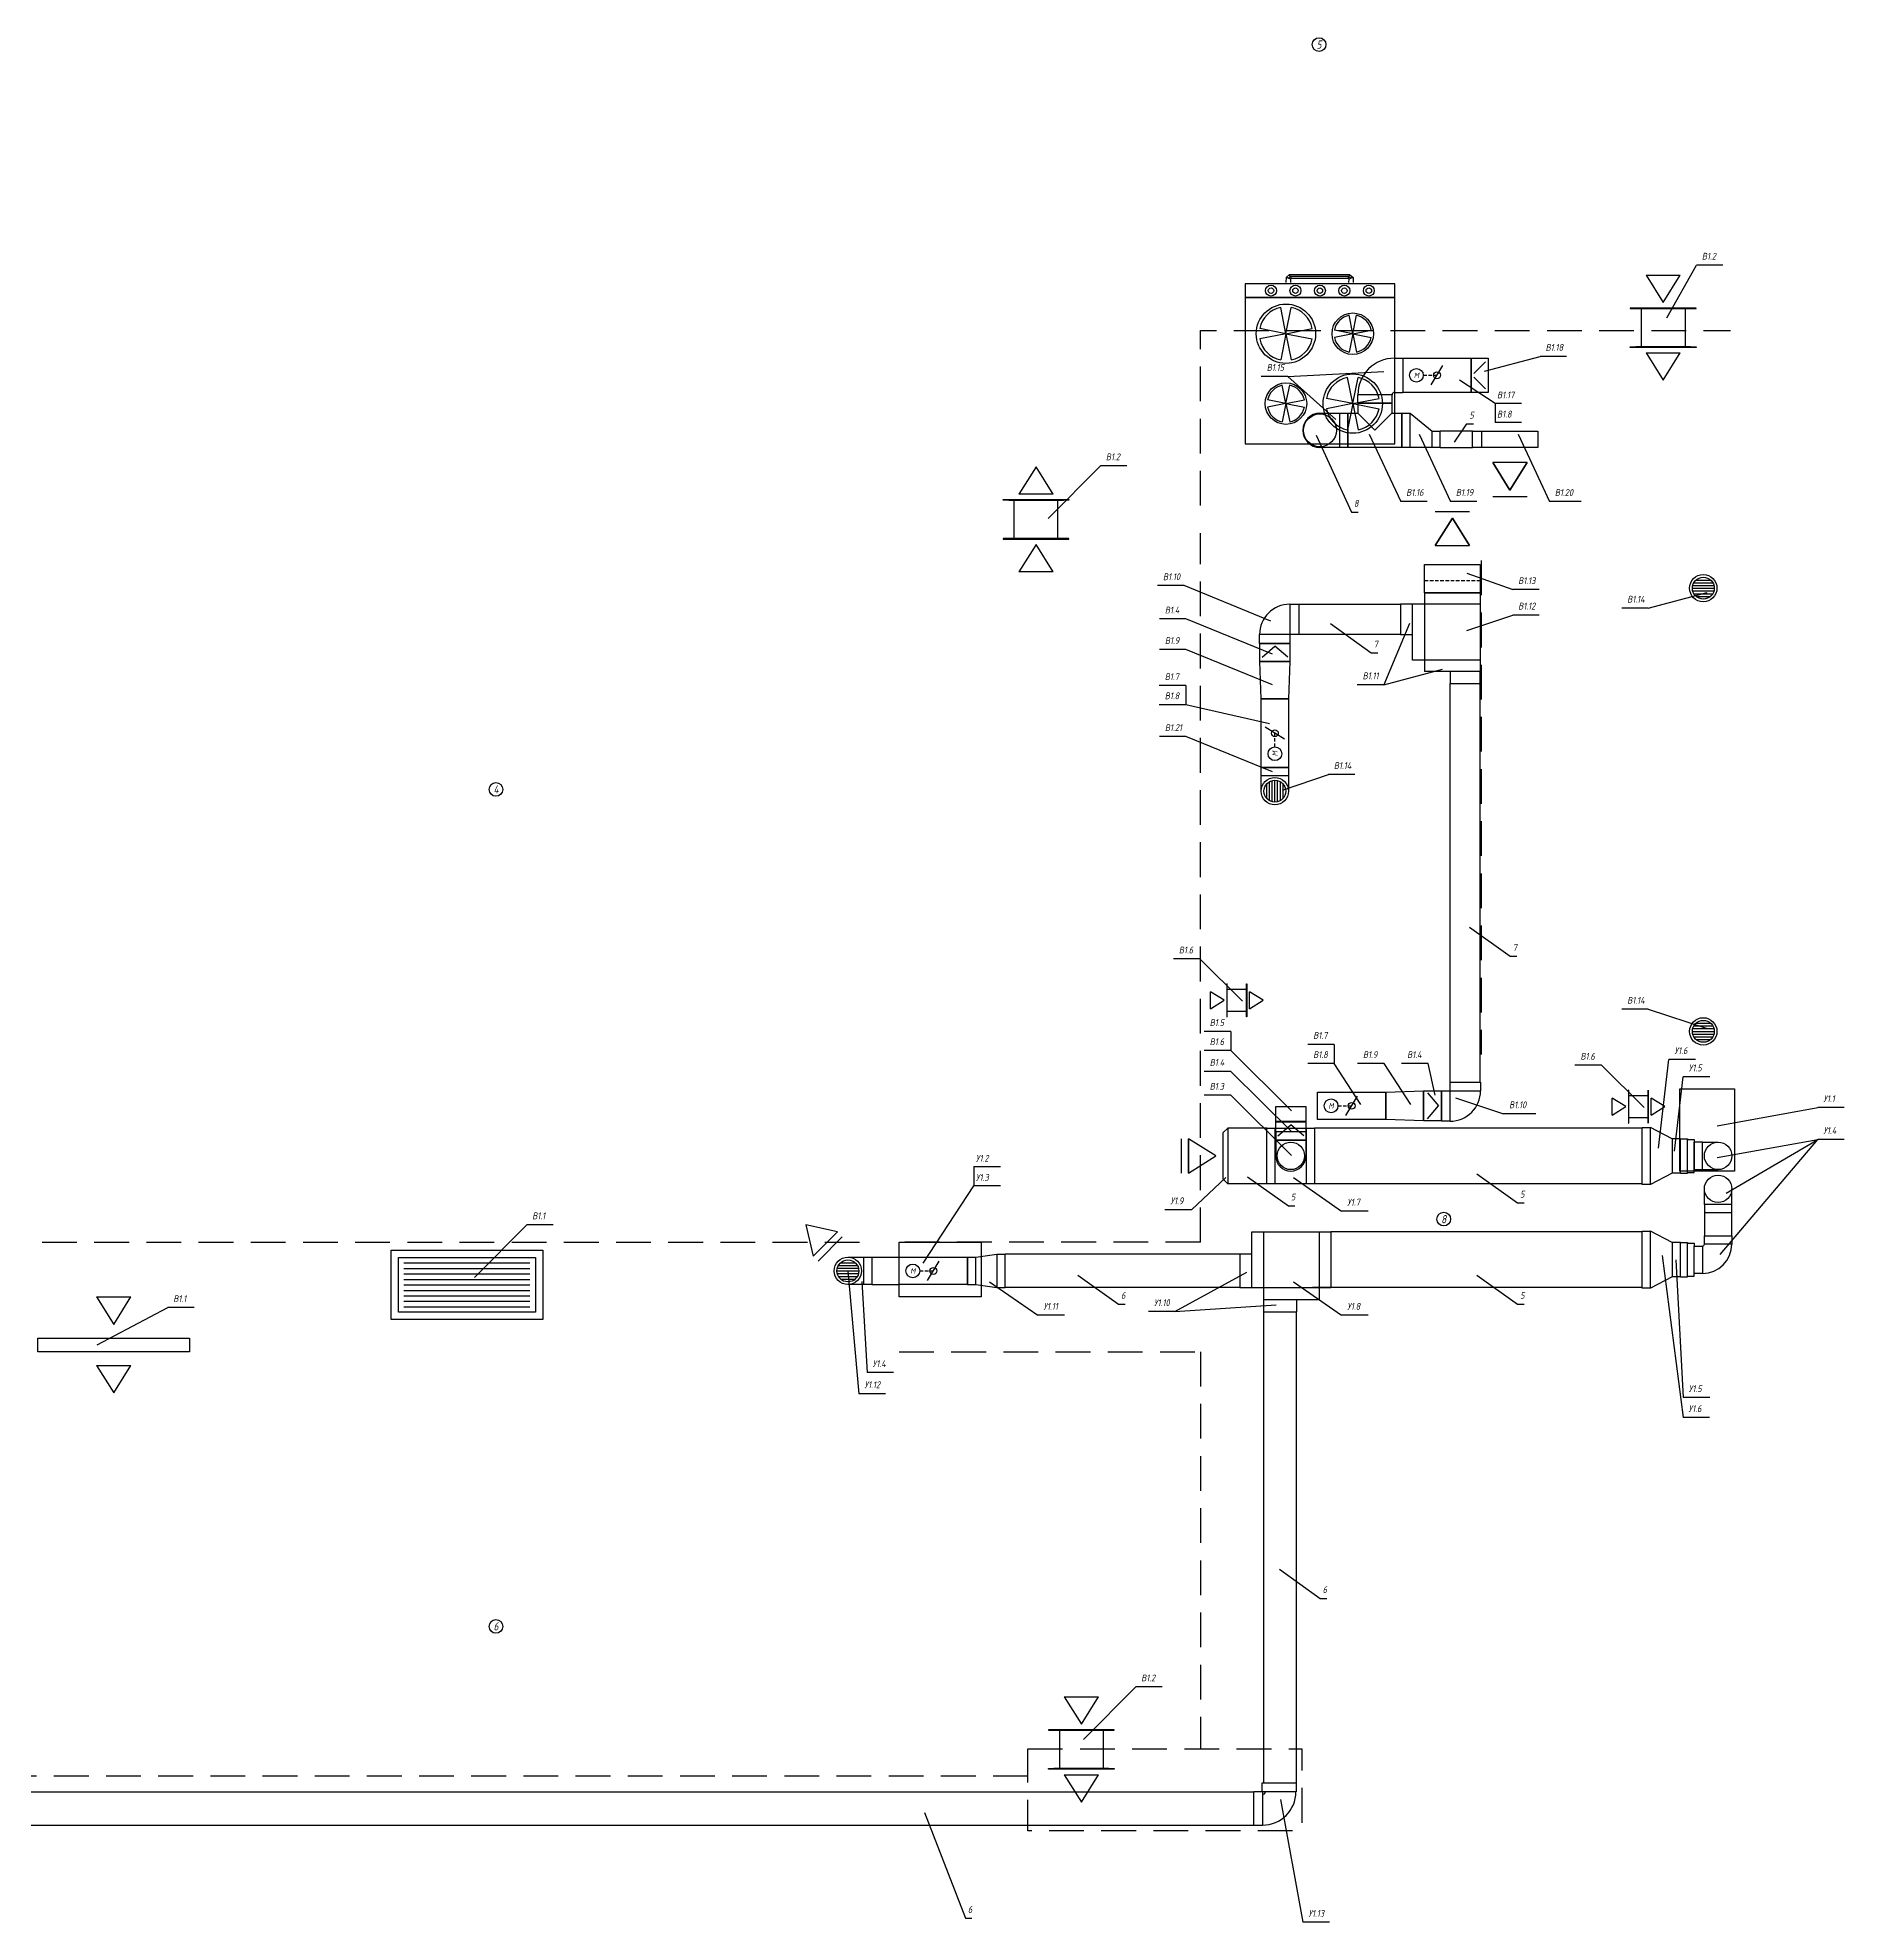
# Model space of a CAD drawing. Header units: millimetres. Extents: x -20430 to 47536, y -37310 to 23105.
# Drawn here: x 9386 to 15982, y -19074 to -12191 of the extents above; entities that cross this region are included whole.
import ezdxf
from ezdxf.enums import TextEntityAlignment as Align

# ---------------------------------------------------------------- set-up
doc = ezdxf.new("R2010")
doc.units = ezdxf.units.MM
doc.linetypes.add('DASHED', pattern=[19.05, 12.7, -6.35])
for name, color, linetype in [('01 Черновое', 7, 'Continuous'), ('02 ОВиК', 7, 'Continuous'), ('07 Номера помещений', 7, 'Continuous')]:
    doc.layers.add(name, color=color, linetype=linetype)
doc.layers.add('04 Мебель', color=5, linetype='Continuous', plot=False)
doc.layers.add('100 noprint', color=2, linetype='Continuous', plot=False)
doc.styles.add('ГОСТ-ISOCPEUR', font='isocpeui.ttf', dxfattribs={"width": 0.8})

# ---------------------------------------------------------------- blocks, each defined once
blk = doc.blocks.new('решетка переточная')
at = {"color": 0, "linetype": 'ByBlock', "lineweight": -2}
for p, q in [((2776.2, 6698.6), (2713.7, 6598.6)), ((2838.7, 6598.6), (2776.2, 6698.6)), ((2676.2, 6576.6), (2876.2, 6576.6)), ((2696.2, 6436.6), (2696.2, 6576.6)), ((2838.7, 6598.6), (2713.7, 6598.6)), ((2856.2, 6436.6), (2856.2, 6576.6)), ((2776.2, 6414.6), (2713.7, 6314.6)), ((2838.7, 6314.6), (2776.2, 6414.6)), ((2838.7, 6314.6), (2713.7, 6314.6))]:
    blk.add_line(p, q, dxfattribs=at)
for points in [[(2656.2, 6576.6), (2656.2, 6578.6), (2896.2, 6578.6), (2896.2, 6576.6)], [(2656.2, 6436.6), (2656.2, 6434.6), (2896.2, 6434.6), (2896.2, 6436.6)]]:
    blk.add_lwpolyline(points, close=True, dxfattribs=at)
blk = doc.blocks.new('Решотка вытяжная2')
at = {"color": 0, "lineweight": -2}
for p, q in [((-125, 0), (125, 0)), ((-125, 0), (125, 0)), ((-125, -250), (0, -50)), ((0, -50), (-125, -250)), ((0, -50), (125, -250)), ((125, -250), (0, -50)), ((-125, -250), (125, -250)), ((-125, -250), (125, -250))]:
    blk.add_line(p, q, dxfattribs=at)
blk = doc.blocks.new('поворот 122х60 горизонтальный')
at = {"color": 0}
for points in [[(31, 31), (-1, 31), (-1, 155), (31, 155)], [(-124, 0), (-124, 32), (0, 32), (0, 0)]]:
    blk.add_lwpolyline(points, close=True, dxfattribs=at)
for radius in [122, 10]:
    blk.add_arc((-1, 32), radius, 90, 180, dxfattribs=at)
blk = doc.blocks.new('поворот d100 x 90')
at = {"color": 0}
for points in [[(-137, 107), (-137, 137), (-37, 137), (-37, 107)], [(0, 0), (-30, 0), (-30, 100), (0, 100)]]:
    blk.add_lwpolyline(points, close=True, dxfattribs=at)
for radius in [107, 7]:
    blk.add_arc((-30, 107), radius, 180, 270, dxfattribs=at)
blk = doc.blocks.new('тройник 204х60')
at = {"color": 0}
for p, q in [((0, 0), (288, 0)), ((0, -204), (0, 0)), ((42, 0), (42, -248)), ((246, 0), (246, -248)), ((288, 0), (288, -204)), ((0, -204), (288, -204)), ((246, -248), (42, -248))]:
    blk.add_line(p, q, dxfattribs=at)
blk = doc.blocks.new('Решотка приток1')
at = {"color": 0, "linetype": 'Continuous', "lineweight": -2}
for p, q in [((-125, 0), (125, 0)), ((-125, -50), (125, -50)), ((-125, -50), (0, -250)), ((0, -250), (125, -50))]:
    blk.add_line(p, q, dxfattribs=at)
at = {"color": 0}
for p, q in [((-125, 0), (125, 0)), ((-125, -50), (0, -250)), ((125, -50), (-125, -50)), ((0, -250), (125, -50))]:
    blk.add_line(p, q, dxfattribs=at)
blk = doc.blocks.new('переход d100 на 110х55')
at = {"color": 0, "linetype": 'Continuous', "lineweight": -2}
for p, q in [((0, 55), (137, 50)), ((0, -55), (0, 55)), ((137, 50), (137, -50)), ((137, -50), (0, -55))]:
    blk.add_line(p, q, dxfattribs=at)
blk = doc.blocks.new('клапан 110х55')
at = {"color": 0, "lineweight": -2}
for p in [(50.4, 47), (50.4, -47)]:
    blk.add_line(p, (10.2, 0), dxfattribs=at)
at = {"color": 0, "lineweight": -2, "flags": 128}
blk.add_lwpolyline([(66, -55), (0, -55), (0, 55), (66, 55)], close=True, dxfattribs=at)
blk = doc.blocks.new('решетка d100')
at = {"color": 0, "linetype": 'Continuous', "lineweight": -2}
for p, q in [((-40, 0), (40, 0)), ((-38.7, 10), (38.7, 10)), ((-34.6, 20), (34.6, 20)), ((-26.5, 30), (26.5, 30)), ((-38.7, -10), (38.7, -10)), ((-34.6, -20), (34.6, -20)), ((-26.5, -30), (26.5, -30))]:
    blk.add_line(p, q, dxfattribs=at)
for radius in [50, 40]:
    blk.add_circle((0, 0), radius, dxfattribs=at)
blk = doc.blocks.new('дроссель d100')
at = {"color": 0}
for p, q in [((0, 0), (0, 100)), ((0, 100), (250, 100)), ((103.4, 14.7), (146.6, 85.3)), ((250, 100), (250, 0)), ((250, 0), (0, 0))]:
    blk.add_line(p, q, dxfattribs=at)
at = {"color": 0, "linetype": 'DASHED'}
blk.add_line((75, 50), (125, 50), dxfattribs=at)
at = {"color": 0}
for centre, radius in [((50, 50), 25), ((125, 50), 12.5)]:
    blk.add_circle(centre, radius, dxfattribs=at)
at = {"color": 0, "style": 'ГОСТ-ISOCPEUR', "width": 0.8}
blk.add_text('M', height=20, dxfattribs=at).set_placement((50, 50), align=Align.MIDDLE_CENTER)
blk = doc.blocks.new('переход d100 на 120х60')
at = {"color": 0}
for p, q in [((0, -50), (0, 50)), ((0, 50), (30, 50)), ((30, 50), (107, 61)), ((30, -50), (30, 50)), ((107, 61), (107, -61)), ((107, 61), (137, 61)), ((137, -61), (137, 61)), ((0, -50), (30, -50)), ((30, -50), (107, -61)), ((107, -61), (137, -61))]:
    blk.add_line(p, q, dxfattribs=at)
blk = doc.blocks.new('поворот 110х50 горизонтальный')
at = {"color": 0, "lineweight": -2}
for p, q in [((111, 143), (111, 0)), ((111, 143), (143, 143)), ((143, 143), (143, 32)), ((143, 32), (0, 32)), ((0, 0), (0, 32)), ((111, 0), (0, 0))]:
    blk.add_line(p, q, dxfattribs=at)
blk.add_arc((111, 32), 111, 90, 180, dxfattribs=at)
blk = doc.blocks.new('поворот d125 x 90')
at = {"color": 0}
for p, q in [((134, 164), (164, 164)), ((134, 164), (134, 39)), ((164, 164), (164, 39)), ((0, 0), (0, 30)), ((125, 30), (0, 30)), ((125, 0), (0, 0)), ((125, 0), (125, 30)), ((134, 39), (164, 39))]:
    blk.add_line(p, q, dxfattribs=at)
for radius in [134, 9]:
    blk.add_arc((134, 30), radius, 90, 180, dxfattribs=at)
blk = doc.blocks.new('АП 500х200 разрез')
at = {"color": 0}
for p, q in [((-339.5, 200), (-214.5, 200)), ((-339.5, 200), (-277, 100)), ((-277, 100), (-214.5, 200)), ((-339.5, -50), (-214.5, -50)), ((-339.5, -50), (-277, -150)), ((-277, -150), (-214.5, -50))]:
    blk.add_line(p, q, dxfattribs=at)
at = {"color": 0, "flags": 128}
blk.add_lwpolyline([(-554, 0), (-554, 50), (0, 50), (0, 0)], close=True, dxfattribs=at)
blk = doc.blocks.new('АП 500х200')
at = {"color": 0, "lineweight": -2}
for p, q in [((-507, 207), (-47, 207)), ((-507, 187), (-47, 187)), ((-507, 167), (-47, 167)), ((-507, 147), (-47, 147)), ((-507, 127), (-47, 127)), ((-507, 107), (-47, 107)), ((-507, 87), (-47, 87)), ((-507, 67), (-47, 67)), ((-507, 47), (-47, 47))]:
    blk.add_line(p, q, dxfattribs=at)
for points in [[(-554, 0), (-554, 254), (0, 254), (0, 0)], [(-527, 27), (-527, 227), (-27, 227), (-27, 27)]]:
    blk.add_lwpolyline(points, close=True, dxfattribs=at)

msp = doc.modelspace()

# ---------------------------------------------------------------- linework, layer by layer
at = {"layer": '01 Черновое', "color": 1, "linetype": 'DASHED', "ltscale": 10}
for p, q in [((13631.2, -16590.5), (13631.2, -14000.5)), ((14656.2, -14100.5), (14656.2, -15905.5)), ((9021.2, -16590.5), (12431.2, -16590.5)), ((13631.2, -16590.5), (12531.2, -16590.5)), ((12531.2, -16990.5), (13631.2, -16990.5)), ((13631.2, -16990.5), (13631.2, -18440.5)), ((13001.2, -18540.5), (8821.2, -18540.5))]:
    msp.add_line(p, q, dxfattribs=at)
at = {"layer": '01 Черновое', "color": 1, "linetype": 'DASHED', "ltscale": 10, "flags": 128}
msp.add_lwpolyline([(13631.2, -13900.5), (13631.2, -13261), (15566.2, -13261)], dxfattribs=at)
msp.add_lwpolyline([(13001.2, -18440.5), (14001.2, -18440.5), (14001.2, -18740.5), (13001.2, -18740.5)], close=True, dxfattribs=at)
at = {"layer": '02 ОВиК'}
for p, q in [((15334.3, -13214.4), (15442, -13022.2)), ((15538.9, -13022.2), (15442, -13022.2)), ((13950.1, -13428.4), (14300.5, -13410.6)), ((14668.6, -13408.9), (14871.4, -13355.3)), ((14968.3, -13355.3), (14871.4, -13355.3)), ((13950.1, -13428.4), (13853.2, -13428.4)), ((13950.1, -13428.4), (14125.1, -13586.1)), ((14577.1, -13440.5), (14707, -13526.3)), ((14707, -13526.3), (14803.9, -13526.3)), ((14707, -13526.3), (14707, -13596.3)), ((14803.9, -13596.3), (14707, -13596.3)), ((14247.9, -13639.1), (14362.4, -13884.9)), ((14429.4, -13639.1), (14543.8, -13884.9)), ((14790.8, -13639.1), (14905.2, -13884.9)), ((13075.1, -13947.2), (13266, -13754.9)), ((13362.9, -13754.9), (13266, -13754.9)), ((14459.3, -13884.9), (14362.4, -13884.9)), ((14640.7, -13884.9), (14543.8, -13884.9)), ((15021.6, -13884.9), (14905.2, -13884.9)), ((14603.5, -14147.5), (14771.4, -14207.1)), ((13571.4, -14192.7), (13474.5, -14192.7)), ((13888, -14321.8), (13571.4, -14192.7)), ((14868.3, -14207.1), (14771.4, -14207.1)), ((15266.2, -14274.8), (15481, -14217.7)), ((13578.3, -14314.4), (13481.4, -14314.4)), ((13894.9, -14443.5), (13578.3, -14314.4)), ((14603.5, -14357.1), (14771.4, -14300)), ((14868.3, -14300), (14771.4, -14300)), ((15266.2, -14274.8), (15169.3, -14274.8)), ((14395.1, -14330.6), (14300.3, -14554.6)), ((13578.3, -14425.8), (13481.4, -14425.8)), ((13894.9, -14555), (13578.3, -14425.8)), ((14300.3, -14554.6), (14515.1, -14497.5)), ((13577.9, -14557.5), (13481, -14557.5)), ((13577.9, -14557.5), (13577.9, -14627.5)), ((14300.3, -14554.6), (14203.4, -14554.6)), ((13577.9, -14627.5), (13481, -14627.5)), ((13883.1, -14697.1), (13577.9, -14627.5)), ((13578.3, -14743.7), (13481.4, -14743.7)), ((13894.9, -14872.8), (13578.3, -14743.7)), ((13930.4, -14939.4), (14098.3, -14882.3)), ((14195.2, -14882.3), (14098.3, -14882.3)), ((13629.3, -15556), (13532.4, -15556)), ((13785.3, -15710.3), (13629.3, -15556)), ((15266.2, -15739.7), (15169.3, -15739.7)), ((15266.2, -15739.7), (15481, -15810.5)), ((13742, -15820.8), (13645.1, -15820.8)), ((13742, -15820.8), (13742, -15890.8)), ((13742, -15890.8), (13645.1, -15890.8)), ((13963.9, -16110.8), (13742, -15890.8)), ((14119.8, -15867.9), (14022.9, -15867.9)), ((14119.8, -15867.9), (14119.8, -15937.9)), ((13742, -15966.5), (13645.1, -15966.5)), ((13963.9, -16186.5), (13742, -15966.5)), ((14119.8, -15937.9), (14022.9, -15937.9)), ((14217.4, -16087.9), (14119.8, -15937.9)), ((14301.6, -15937.9), (14204.7, -15937.9)), ((14399.2, -16087.9), (14301.6, -15937.9)), ((14462.7, -15937.9), (14365.8, -15937.9)), ((14488.5, -16053.7), (14462.7, -15937.9)), ((15095.6, -15944.3), (14998.7, -15944.3)), ((15251.7, -16098.6), (15095.6, -15944.3)), ((15304.1, -16247.3), (15342, -15923.3)), ((15438.9, -15923.3), (15342, -15923.3)), ((15362.3, -16258.1), (15394.1, -15986.4)), ((15491, -15986.4), (15394.1, -15986.4)), ((13742, -16053.6), (13645.1, -16053.6)), ((13963.9, -16273.7), (13742, -16053.6)), ((14562.6, -16063.2), (14738.3, -16121.3)), ((15517.5, -16165.3), (15885.2, -16098.9)), ((15982.1, -16098.9), (15885.2, -16098.9)), ((13731.2, -16173.5), (13713.2, -16191.5)), ((13731.2, -16173.5), (13731.2, -16377.5)), ((13874.2, -16173.5), (13731.2, -16173.5)), ((13874.2, -16377.5), (13874.2, -16173.5)), ((13874.2, -16173.5), (14048.2, -16173.5)), ((13904.2, -16377.5), (13904.2, -16173.5)), ((14018.2, -16377.5), (14018.2, -16173.5)), ((14048.2, -16173.5), (14048.2, -16377.5)), ((15244.2, -16173.5), (14048.2, -16173.5)), ((14855.8, -16121.3), (14738.3, -16121.3)), ((15244.2, -16379.5), (15244.2, -16171.5)), ((15244.2, -16171.5), (15274.2, -16171.5)), ((15274.2, -16379.5), (15274.2, -16171.5)), ((15354.2, -16213), (15274.2, -16171.5)), ((13713.2, -16191.5), (13713.2, -16359.5)), ((13906.2, -16217.5), (14016.2, -16217.5)), ((15384.2, -16213), (15354.2, -16213)), ((15354.2, -16213), (15354.2, -16338)), ((15384.2, -16338), (15384.2, -16213)), ((15384.2, -16213), (15409.2, -16213)), ((15384.2, -16338), (15384.2, -16213)), ((15409.2, -16213), (15409.2, -16215.5)), ((15409.2, -16335.5), (15409.2, -16215.5)), ((15409.2, -16215.5), (15434.2, -16215.5)), ((15434.2, -16215.5), (15434.2, -16225.5)), ((15434.2, -16215.5), (15434.2, -16225.5)), ((15434.2, -16325.5), (15434.2, -16225.5)), ((15464.2, -16225.5), (15521.2, -16225.5)), ((15517.5, -16281.3), (15885.2, -16214.9)), ((15528.8, -16635.7), (15885.2, -16214.9)), ((15550.7, -16411.6), (15885.2, -16214.9)), ((15982.1, -16214.9), (15885.2, -16214.9)), ((12804, -16314.2), (12900.9, -16314.2)), ((12804, -16314.2), (12804, -16384.2)), ((13724, -16354.6), (13598.5, -16472)), ((13731.2, -16377.5), (13713.2, -16359.5)), ((13874.2, -16377.5), (13731.2, -16377.5)), ((14048.2, -16377.5), (13874.2, -16377.5)), ((13971.1, -16354.6), (14146.9, -16477.1)), ((15244.2, -16377.5), (14048.2, -16377.5)), ((15274.2, -16379.5), (15244.2, -16379.5)), ((15354.2, -16338), (15274.2, -16379.5)), ((15384.2, -16338), (15354.2, -16338)), ((15384.2, -16338), (15409.2, -16338)), ((15409.2, -16335.5), (15434.2, -16335.5)), ((15409.2, -16338), (15409.2, -16335.5)), ((15434.2, -16325.5), (15434.2, -16315.5)), ((15434.2, -16335.5), (15434.2, -16325.5)), ((15464.2, -16325.5), (15521.2, -16325.5)), ((12618.9, -16667), (12804, -16384.2)), ((12900.9, -16384.2), (12804, -16384.2)), ((15471.2, -16452.5), (15471.2, -16395.5)), ((15571.2, -16567.4), (15571.2, -16395.5)), ((13598.5, -16472), (13501.6, -16472)), ((14243.8, -16477.1), (14146.9, -16477.1)), ((15471.2, -16482.5), (15471.2, -16567.4)), ((10980.6, -16719.1), (11171.5, -16526.8)), ((11268.4, -16526.8), (11171.5, -16526.8)), ((15244.2, -16552.4), (14107.2, -16552.4)), ((15244.2, -16758.4), (15244.2, -16550.4)), ((15244.2, -16550.4), (15274.2, -16550.4)), ((15274.2, -16758.4), (15274.2, -16550.4)), ((15354.2, -16591.9), (15274.2, -16550.4)), ((13775.2, -16634.4), (12918.2, -16634.4)), ((15317.5, -16639.4), (15393.2, -17230.9)), ((15384.2, -16591.9), (15354.2, -16591.9)), ((15354.2, -16591.9), (15354.2, -16716.9)), ((15367.6, -16655.2), (15394.1, -17157.9)), ((15384.2, -16716.9), (15384.2, -16591.9)), ((15384.2, -16591.9), (15409.2, -16591.9)), ((15384.2, -16716.9), (15384.2, -16591.9)), ((15409.2, -16591.9), (15409.2, -16594.4)), ((15409.2, -16714.4), (15409.2, -16594.4)), ((15409.2, -16594.4), (15434.2, -16594.4)), ((15434.2, -16594.4), (15434.2, -16604.4)), ((15434.2, -16594.4), (15434.2, -16604.4)), ((15434.2, -16704.4), (15434.2, -16604.4)), ((12344.2, -16695.4), (12384.3, -17143.7)), ((13538.4, -16844.1), (13800.1, -16700.4)), ((15354.2, -16716.9), (15274.2, -16758.4)), ((15384.2, -16716.9), (15354.2, -16716.9)), ((15384.2, -16716.9), (15409.2, -16716.9)), ((15409.2, -16714.4), (15434.2, -16714.4)), ((15409.2, -16716.9), (15409.2, -16714.4)), ((15434.2, -16704.4), (15434.2, -16694.4)), ((15434.2, -16714.4), (15434.2, -16704.4)), ((12395.1, -16733.8), (12414.3, -17066.6)), ((12861.7, -16734.9), (13037.5, -16857.5)), ((13775.2, -16756.4), (12918.2, -16756.4)), ((13971.1, -16734.9), (14146.9, -16857.5)), ((15244.2, -16756.4), (14040.6, -16756.4)), ((15274.2, -16758.4), (15244.2, -16758.4)), ((9602.6, -16965.7), (9861, -16829.4)), ((9957.9, -16829.4), (9861, -16829.4)), ((13134.4, -16857.5), (13037.5, -16857.5)), ((13538.4, -16844.1), (13441.5, -16844.1)), ((13538.4, -16844.1), (13907.2, -16818.7)), ((13861.2, -16844.4), (13861.2, -18565.5)), ((13981.2, -16844.4), (13981.2, -18565.5)), ((14243.8, -16857.5), (14146.9, -16857.5)), ((12511.2, -17066.6), (12414.3, -17066.6)), ((12481.2, -17143.7), (12384.3, -17143.7)), ((15491, -17157.9), (15394.1, -17157.9)), ((15490.1, -17230.9), (15393.2, -17230.9)), ((13204, -18406.8), (13394.9, -18214.5)), ((13491.8, -18214.5), (13394.9, -18214.5)), ((13826.2, -18598.5), (8742.7, -18598.5)), ((13923.8, -18626), (14005.1, -19074.4)), ((13826.2, -18720.5), (8742.7, -18720.5)), ((14102, -19074.4), (14005.1, -19074.4))]:
    msp.add_line(p, q, dxfattribs=at)
at = {"layer": '02 ОВиК', "color": 6}
for p, q in [((14370, -13362), (14620, -13362)), ((14473.4, -13459.8), (14516.7, -13389.2)), ((14620, -13362), (14620, -13487)), ((14671.8, -13375), (14629.4, -13417.3)), ((14620, -13487), (14370, -13487)), ((14671.8, -13474), (14629.4, -13431.7)), ((14206, -13526), (14206, -13563)), ((14206, -13526), (14330, -13526)), ((14330, -13526), (14330, -13563)), ((14067.5, -13563), (14169, -13563)), ((14139, -13563), (14139, -13688)), ((14169, -13563), (14169, -13688)), ((14169, -13688), (14169, -13563)), ((14169, -13563), (14206, -13563)), ((14206, -13563), (14268, -13625)), ((14268, -13625), (14330, -13563)), ((14330, -13563), (14367, -13563)), ((14367, -13563), (14367, -13688)), ((14367, -13688), (14367, -13563)), ((14367, -13563), (14397, -13563)), ((14397, -13563), (14477, -13628)), ((14397, -13688), (14397, -13563)), ((14477, -13688), (14477, -13628)), ((14477, -13628), (14507, -13628)), ((14507, -13688), (14507, -13628)), ((14625.2, -13628), (14507, -13628)), ((14659.2, -13688), (14659.2, -13628)), ((14169, -13688), (14067.5, -13688)), ((14367, -13688), (14169, -13688)), ((14507, -13688), (14367, -13688)), ((14507, -13688), (14625.2, -13688)), ((14449.2, -14115.5), (14653.2, -14115.5)), ((14449.2, -14175.5), (14449.2, -14115.5)), ((14653.2, -14115.5), (14653.2, -14175.5)), ((13990.2, -14260.5), (14361.2, -14260.5)), ((14361.2, -14370.5), (13990.2, -14370.5)), ((14543.2, -16005.5), (14543.2, -14550.5)), ((14653.2, -16005.5), (14653.2, -14550.5)), ((13853.2, -14943.5), (13853.2, -14856.5)), ((13853.2, -14856.5), (13953.2, -14856.5)), ((13953.2, -14856.5), (13953.2, -14943.5)), ((13853.2, -14886.5), (13953.2, -14886.5)), ((13914.2, -16201.9), (13961.2, -16161.7)), ((14008.3, -16201.9), (13961.2, -16161.7)), ((13906.2, -16187.5), (13906.2, -16275.5)), ((14016.2, -16187.5), (14016.2, -16275.5))]:
    msp.add_line(p, q, dxfattribs=at)
at = {"layer": '02 ОВиК', "color": 6, "linetype": 'DASHED'}
for p, q in [((14445, -13424.5), (14495, -13424.5)), ((14653.2, -14175.5), (14449.2, -14175.5))]:
    msp.add_line(p, q, dxfattribs=at)
at = {"layer": '02 ОВиК', "color": 1}
msp.add_line((13906.2, -16217.5), (14016.2, -16217.5), dxfattribs=at)
at = {"layer": '02 ОВиК', "linetype": 'Continuous', "lineweight": -2}
for p, q in [((12344.2, -16645.4), (12431.2, -16645.4)), ((12401.2, -16645.4), (12401.2, -16745.4)), ((12431.2, -16645.4), (12431.2, -16745.4)), ((12431.2, -16645.4), (12531.2, -16645.4)), ((12431.2, -16745.4), (12344.2, -16745.4)), ((12431.2, -16745.4), (12531.2, -16745.4))]:
    msp.add_line(p, q, dxfattribs=at)
at = {"layer": '02 ОВиК', "color": 6, "flags": 128}
for points in [[(14620, -13362), (14682, -13362), (14682, -13487), (14620, -13487)], [(14625.2, -13688), (14625.2, -13628), (14863.2, -13628), (14863.2, -13688)], [(14449.2, -14115.5), (14653.2, -14115.5), (14653.2, -14218.5), (14449.2, -14218.5)], [(14405.2, -14260.5), (14361.2, -14260.5), (14361.2, -14370.5), (14405.2, -14370.5)], [(14543.2, -14506.5), (14543.2, -14550.5), (14653.2, -14550.5), (14653.2, -14506.5)], [(13906.2, -16149.5), (13906.2, -16094.5), (14016.2, -16094.5), (14016.2, -16149.5)], [(13906.2, -16094.5), (14016.2, -16094.5), (14016.2, -16187.5), (13906.2, -16187.5)], [(13906.2, -16217.5), (13906.2, -16151.5), (14016.2, -16151.5), (14016.2, -16217.5)]]:
    msp.add_lwpolyline(points, close=True, dxfattribs=at)
at = {"layer": '02 ОВиК'}
for points in [[(14559.1, -13668.5), (14604, -13602.1), (14628.1, -13602.1)], [(14054, -13642.5), (14182.5, -13924.3), (14206.6, -13924.3)], [(14105.9, -14331.5), (14254.6, -14437.7), (14278.7, -14437.7)], [(14613.6, -15440), (14762.4, -15546.1), (14786.4, -15546.1)], [(13803.6, -16351.3), (13952.4, -16457.4), (13976.4, -16457.4)], [(14640.7, -16341), (14789.4, -16447.2), (14813.5, -16447.2)], [(13183.7, -16710.7), (13332.4, -16816.8), (13356.5, -16816.8)], [(14640.7, -16710.7), (14789.4, -16816.8), (14813.5, -16816.8)], [(13919.5, -17785.1), (14068.3, -17891.3), (14092.3, -17891.3)], [(12624.3, -18672.8), (12773.1, -19059.2), (12797.1, -19059.2)]]:
    msp.add_lwpolyline(points, dxfattribs=at)
at = {"layer": '02 ОВиК', "flags": 128}
for points in [[(15381.2, -16330.6), (15381.2, -16030.6), (15581.2, -16030.6), (15581.2, -16330.6)], [(13775.2, -16756.4), (13819.2, -16756.4), (13819.2, -16634.4), (13775.2, -16634.4)], [(13861.2, -16800.4), (13861.2, -16844.4), (13983.2, -16844.4), (13983.2, -16800.4)]]:
    msp.add_lwpolyline(points, close=True, dxfattribs=at)
at = {"layer": '02 ОВиК'}
for points in [[(15464.2, -16225.5), (15434.2, -16225.5), (15434.2, -16325.5), (15464.2, -16325.5)], [(15471.2, -16452.5), (15471.2, -16482.5), (15571.2, -16482.5), (15571.2, -16452.5)]]:
    msp.add_lwpolyline(points, close=True, dxfattribs=at)
at = {"layer": '02 ОВиК', "color": 6}
for centre, radius in [((14420, -13424.5), 25), ((14495, -13424.5), 12.5), ((14067.5, -13625.5), 60), ((13903.2, -14943.5), 50), ((13961.2, -16275.5), 50)]:
    msp.add_circle(centre, radius, dxfattribs=at)
at = {"layer": '02 ОВиК'}
for centre in [(15521.2, -16275.5), (15521.2, -16395.5)]:
    msp.add_circle(centre, 50, dxfattribs=at)
at = {"layer": '02 ОВиК', "linetype": 'Continuous', "lineweight": -2}
msp.add_circle((12344.2, -16695.4), 50, dxfattribs=at)
at = {"layer": '02 ОВиК', "color": 6}
for centre, radius, start, end in [((14067.5, -13625.5), 62.5, 90, 270), ((13961.2, -16275.5), 55, 180, 0)]:
    msp.add_arc(centre, radius, start, end, dxfattribs=at)
at = {"layer": '04 Мебель'}
for p, q in [((13944.9, -13085.5), (13945.3, -13066.5)), ((13956.1, -13056.1), (13945.3, -13066.5)), ((13945.3, -13066.5), (13952.7, -13069.4)), ((13952.7, -13069.4), (13959.2, -13063.1)), ((13952.7, -13069.4), (13960.2, -13072.2)), ((13956.1, -13056.1), (14176, -13056)), ((13959.2, -13063.1), (13956.1, -13056.1)), ((14173.1, -13063.1), (13959.2, -13063.1)), ((13959.2, -13063.1), (13962.4, -13070)), ((13962.4, -13070), (13960.2, -13072.2)), ((13960.2, -13072.2), (13960.5, -13085.5)), ((13962.4, -13070), (14170.2, -13070.1)), ((14170.2, -13070.1), (14173.1, -13063.1)), ((14173.8, -13072.9), (14170.2, -13070.1)), ((14176, -13056), (14173.1, -13063.1)), ((14173.1, -13063.1), (14181.1, -13069.8)), ((14173.4, -13085.5), (14173.8, -13072.9)), ((14181.1, -13069.8), (14173.8, -13072.9)), ((14176, -13056), (14188.4, -13066.8)), ((14188.4, -13066.8), (14181.1, -13069.8)), ((14188.4, -13066.8), (14188.9, -13085.5)), ((13943.6, -13272.5), (13924.5, -13176.6)), ((13943.6, -13272.5), (13962.8, -13176.6)), ((14187.5, -13272.5), (14174, -13205.4)), ((14187.5, -13272.5), (14200.9, -13205.4)), ((13943.6, -13272.5), (13847.8, -13253.4)), ((13943.6, -13272.5), (13847.8, -13291.7)), ((13943.6, -13272.5), (13924.5, -13368.4)), ((13943.6, -13272.5), (14039.5, -13253.4)), ((13943.6, -13272.5), (13962.8, -13368.4)), ((13943.6, -13272.5), (14039.5, -13291.7)), ((14187.5, -13272.5), (14120.3, -13259.1)), ((14187.5, -13272.5), (14120.3, -13285.9)), ((14187.5, -13272.5), (14174, -13339.6)), ((14187.5, -13272.5), (14254.6, -13259.1)), ((14187.5, -13272.5), (14200.9, -13339.6)), ((14187.5, -13272.5), (14254.6, -13285.9)), ((13943.6, -13527.9), (13930.2, -13460.8)), ((13943.6, -13527.9), (13957.1, -13460.8)), ((14187.5, -13527.9), (14168.3, -13432)), ((14187.5, -13527.9), (14206.6, -13432)), ((13943.6, -13527.9), (13876.5, -13514.5)), ((13943.6, -13527.9), (13876.5, -13541.3)), ((13943.6, -13527.9), (13930.2, -13595)), ((13943.6, -13527.9), (14010.7, -13514.5)), ((13943.6, -13527.9), (13957.1, -13595)), ((13943.6, -13527.9), (14010.7, -13541.3)), ((14187.5, -13527.9), (14091.6, -13508.7)), ((14187.5, -13527.9), (14091.6, -13547)), ((14187.5, -13527.9), (14168.3, -13623.8)), ((14187.5, -13527.9), (14283.3, -13508.7)), ((14187.5, -13527.9), (14283.3, -13547)), ((14187.5, -13527.9), (14206.6, -13623.8))]:
    msp.add_line(p, q, dxfattribs=at)
for points in [[(13794.1, -13090.2), (13794.1, -13140.2), (14341, -13140.2), (14341, -13090.2)], [(14341, -13140.2), (13794.1, -13140.2), (13794.1, -13675.2), (14341, -13675.2)]]:
    msp.add_lwpolyline(points, close=True, dxfattribs=at)
at = {"layer": '04 Мебель', "ltscale": 0.5}
for centre, radius in [((13889, -13115.2), 20), ((13889, -13115.2), 10), ((13978.3, -13115.2), 20), ((13978.3, -13115.2), 10), ((14067.5, -13115.2), 20), ((14067.5, -13115.2), 10), ((14156.8, -13115.2), 20), ((14156.8, -13115.2), 10), ((14246.1, -13115.2), 20), ((14246.1, -13115.2), 10)]:
    msp.add_circle(centre, radius, dxfattribs=at)
at = {"layer": '04 Мебель'}
for centre, radius in [((13943.6, -13272.5), 108.4), ((14187.5, -13272.5), 75.8), ((14187.5, -13527.9), 108.4), ((13943.6, -13527.9), 75.8)]:
    msp.add_circle(centre, radius, dxfattribs=at)
for centre, radius, start, end in [((13943.6, -13272.5), 97.8, 101.29954, 168.70046), ((13943.6, -13272.5), 97.8, 11.29954, 78.70046), ((14187.5, -13272.5), 68.4, 101.29954, 168.70046), ((14187.5, -13272.5), 68.4, 11.29954, 78.70046), ((13943.6, -13272.5), 97.8, 191.29954, 258.70046), ((13943.6, -13272.5), 97.8, 281.29954, 348.70046), ((14187.5, -13272.5), 68.4, 191.29954, 258.70046), ((14187.5, -13272.5), 68.4, 281.29954, 348.70046), ((13943.6, -13527.9), 68.4, 101.29954, 168.70046), ((13943.6, -13527.9), 68.4, 11.29954, 78.70046), ((14187.5, -13527.9), 97.8, 101.29954, 168.70046), ((14187.5, -13527.9), 97.8, 11.29954, 78.70046), ((13943.6, -13527.9), 68.4, 191.29954, 258.70046), ((13943.6, -13527.9), 68.4, 281.29954, 348.70046), ((14187.5, -13527.9), 97.8, 191.29954, 258.70046), ((14187.5, -13527.9), 97.8, 281.29954, 348.70046)]:
    msp.add_arc(centre, radius, start, end, dxfattribs=at)
at = {"layer": '07 Номера помещений'}
for centre in [(14064.4, -12216.5), (11059.3, -14936.7), (14519.9, -16506.3), (11059.3, -17993.6)]:
    msp.add_circle(centre, 25, dxfattribs=at)
at = {"layer": '100 noprint', "lineweight": -2}
msp.add_lwpolyline([(12531.2, -16790.5), (12531.2, -16590.5), (12831.2, -16590.5), (12831.2, -16790.5)], close=True, dxfattribs=at)

# ---------------------------------------------------------------- block references
at = {"layer": '02 ОВиК', "color": 6}
for name, p, rotation in [('решетка переточная', (18097, -6744.2), 180), ('тройник 204х60', (14653.2, -14218.5), 270), ('поворот 110х50 горизонтальный', (13847.2, -14403.5), 360), ('клапан 110х55', (13903.2, -14403.5), 270), ('переход d100 на 110х55', (13903.2, -14469.5), 270), ('дроссель d100', (13953.2, -14856.5), 89.99999999999999), ('решетка d100', (13903.2, -14943.5), 90), ('поворот 110х50 горизонтальный', (14654.2, -16005.5), 180), ('дроссель d100', (14058.2, -16142.5), 360), ('переход d100 на 110х55', (14445.2, -16092.5), 180), ('клапан 110х55', (14511.2, -16092.5), 180), ('решетка переточная', (15972.7, -11936.6), 180)]:
    msp.add_blockref(name, p, dxfattribs=dict(at, rotation=rotation))
for name, p in [('поворот d125 x 90', (14206, -13526)), ('решетка переточная', (10255, -20457.1)), ('решетка d100', (15467.3, -14202.1)), ('решетка d100', (15467.3, -15820.5)), ('АП 500х200', (11230.2, -16873.4)), ('АП 500х200 разрез', (9940.4, -16990.5))]:
    msp.add_blockref(name, p, dxfattribs=at)
at = {"layer": '02 ОВиК', "color": 6, "xscale": 0.5, "yscale": 0.5, "zscale": 0.5}
for name, p, rotation in [('Решотка вытяжная2', (14761.2, -13868.4), 180), ('решетка переточная', (10510.8, -14318.8), 270), ('решетка переточная', (11977.2, -14707.1), 270)]:
    msp.add_blockref(name, p, dxfattribs=dict(at, rotation=rotation))
msp.add_blockref('Решотка вытяжная2', (14551.2, -13921.5), dxfattribs=at)
at = {"layer": '02 ОВиК', "linetype": 'Continuous', "lineweight": -2, "xscale": 0.5, "yscale": 0.5, "zscale": 0.5}
for p, rotation in [((13562.6, -16275.5), 89.99999999999993), ((12279.2, -16615.1), 224.9999999999997)]:
    msp.add_blockref('Решотка приток1', p, dxfattribs=dict(at, rotation=rotation))
at = {"layer": '02 ОВиК'}
msp.add_blockref('тройник 204х60', (13819.2, -16552.4), dxfattribs=at)
for name, p, rotation in [('поворот d100 x 90', (15571.2, -16567.4), 90), ('переход d100 на 120х60', (12781.2, -16695.4), 360), ('поворот 122х60 горизонтальный', (13857.2, -18565.5), 180)]:
    msp.add_blockref(name, p, dxfattribs=dict(at, rotation=rotation))
at = {"layer": '02 ОВиК', "lineweight": -2}
msp.add_blockref('решетка d100', (12344.2, -16695.4), dxfattribs=at)
at = {"layer": '02 ОВиК', "linetype": 'Continuous', "lineweight": -2, "rotation": 360}
msp.add_blockref('дроссель d100', (12531.2, -16745.4), dxfattribs=at)

# ---------------------------------------------------------------- texts
at = {"layer": '02 ОВиК', "linetype": 'Continuous', "lineweight": 35, "style": 'ГОСТ-ISOCPEUR', "width": 0.8}
for s, p in [('В1.2', (15462, -13002.2)), ('В1.18', (14891.4, -13335.3)), ('В1.15', (13873.2, -13408.4)), ('В1.17', (14714.3, -13508.8)), ('5', (14613.2, -13582.7)), ('В1.8', (14714.3, -13578.8)), ('В1.2', (13286, -13734.9)), ('8', (14191.7, -13904.9)), ('В1.16', (14382.4, -13864.9)), ('В1.19', (14563.8, -13864.9)), ('В1.20', (14925.2, -13864.9)), ('В1.10', (13494.5, -14172.7)), ('В1.13', (14791.4, -14187.1)), ('В1.14', (15189.3, -14254.8)), ('В1.4', (13501.4, -14294.4)), ('В1.12', (14791.4, -14280)), ('В1.9', (13501.4, -14405.8)), ('7', (14263.7, -14418.3)), ('В1.7', (13501, -14537.5)), ('В1.11', (14223.4, -14534.6)), ('В1.8', (13501, -14607.5)), ('В1.21', (13501.4, -14723.7)), ('В1.14', (14118.3, -14862.3)), ('В1.6', (13552.4, -15536)), ('7', (14771.5, -15526.8)), ('В1.14', (15189.3, -15719.7)), ('В1.5', (13665.1, -15800.8)), ('В1.7', (14042.9, -15847.9)), ('В1.6', (13665.1, -15870.8)), ('В1.8', (14042.9, -15917.9)), ('В1.9', (14224.7, -15917.9)), ('В1.4', (14385.8, -15917.9)), ('В1.6', (15018.7, -15924.3)), ('У1.6', (15362, -15903.3)), ('В1.4', (13665.1, -15946.5)), ('У1.5', (15414.1, -15966.4)), ('В1.3', (13665.1, -16033.6)), ('В1.10', (14758.3, -16101.3)), ('У1.1', (15905.2, -16078.9)), ('У1.4', (15905.2, -16194.9)), ('У1.2', (12811.3, -16296.6)), ('У1.3', (12811.3, -16366.6)), ('У1.9', (13521.6, -16452)), ('5', (13961.5, -16438.1)), ('У1.7', (14166.9, -16457.1)), ('5', (14798.5, -16427.8)), ('В1.1', (11191.5, -16506.8)), ('В1.1', (9881, -16809.4)), ('6', (13341.5, -16797.5)), ('5', (14798.5, -16797.5)), ('У1.11', (13057.5, -16837.5)), ('У1.10', (13461.5, -16824.1)), ('У1.8', (14166.9, -16837.5)), ('У1.4', (12434.3, -17046.6)), ('У1.12', (12404.3, -17123.7)), ('У1.5', (15414.1, -17137.9)), ('У1.6', (15413.2, -17210.9)), ('6', (14077.4, -17871.9)), ('В1.2', (13414.9, -18194.5)), ('6', (12782.2, -19039.9)), ('У1.13', (14025.1, -19054.4))]:
    msp.add_text(s, height=25, dxfattribs=at).set_placement(p)
at = {"layer": '02 ОВиК', "color": 6, "style": 'ГОСТ-ISOCPEUR', "width": 0.8}
msp.add_text('M', height=20, rotation=360, dxfattribs=at).set_placement((14420, -13424.5), align=Align.MIDDLE_CENTER)
at = {"layer": '07 Номера помещений', "style": 'ГОСТ-ISOCPEUR', "width": 0.8}
for s, p in [('5', (14064.4, -12216.5)), ('4', (11059.3, -14936.7)), ('8', (14519.9, -16506.3)), ('6', (11059.3, -17993.6))]:
    msp.add_text(s, height=30, dxfattribs=at).set_placement(p, align=Align.MIDDLE)

doc.saveas('drawing.dxf')
